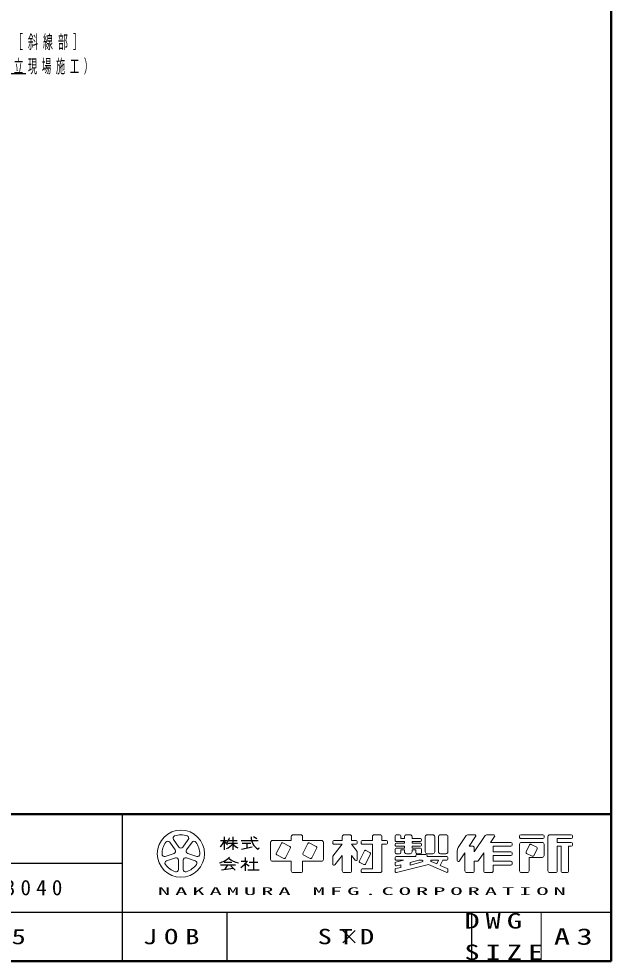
# Model space of a CAD drawing. Units: millimetres on the paper, enlarged 30 times. Extents: x -11550 to 187, y -62370 to 8010.
# Drawn here: x -2543 to 0, y -26730 to -22688 of the extents above; entities that cross this region are included whole.
import ezdxf

# ---------------------------------------------------------------- set-up
doc = ezdxf.new("R2010")
doc.units = ezdxf.units.MM
doc.header["$LTSCALE"] = 30
doc.layers.add('layer1', color=4, linetype='Continuous', lineweight=25)
doc.styles.add('ＭＳ ゴシック', font='')
doc.styles.get('ＭＳ ゴシック').set_extended_font_data('MS Gothic')

# ---------------------------------------------------------------- blocks, each defined once
blk = doc.blocks.new('x')
at = {"color": 0, "linetype": 'Continuous', "lineweight": -2}
for p, q in [((-0.884, -0.884), (0.884, 0.884)), ((0.884, -0.884), (-0.884, 0.884))]:
    blk.add_line(p, q, dxfattribs=at)

msp = doc.modelspace()

# ---------------------------------------------------------------- linework, layer by layer
at = {"layer": 'layer1', "color": 7, "lineweight": 50}
for p, q in [((0, -26730), (0, -18720)), ((-11550, -26100), (0, -26100)), ((-11550, -26730), (0, -26730))]:
    msp.add_line(p, q, dxfattribs=at)
at = {"layer": 'layer1'}
for p, q in [((-3071.25, -22923.1), (-2512.81, -22923.1)), ((-1677.03, -26212.4), (-1648.68, -26212.4)), ((-1660.83, -26196.2), (-1660.83, -26252.9)), ((-1647.46, -26224.55), (-1604.13, -26224.55)), ((-1643.06, -26212.4), (-1605.75, -26212.4)), ((-1624.38, -26196.2), (-1624.38, -26252.9)), ((-1587.93, -26212.4), (-1515.03, -26212.4)), ((-1583.88, -26224.55), (-1547.43, -26224.55)), ((-1563.63, -26224.55), (-1563.63, -26244.8)), ((-1521.56, -26205.99), (-1534.79, -26197.17)), ((-1586.66, -26249.41), (-1540.6, -26240.19)), ((-1660.83, -26305.55), (-1628.43, -26305.55)), ((-1587.93, -26301.5), (-1561.54, -26301.5)), ((-1571.73, -26285.3), (-1571.73, -26301.5)), ((-1570.21, -26311.19), (-1553.88, -26320.61)), ((-1553.5, -26305.55), (-1517.05, -26305.55)), ((-1535.28, -26285.3), (-1535.28, -26337.95)), ((-1677.03, -26316.49), (-1612.23, -26316.49)), ((-1672.95, -26337.98), (-1623.38, -26330.89)), ((-1646.98, -26316.49), (-1658.66, -26335.93)), ((-1632.48, -26321.79), (-1614.3, -26339.98)), ((-1571.73, -26312.7), (-1571.73, -26342)), ((-1559.58, -26337.95), (-1510.98, -26337.95))]:
    msp.add_line(p, q, dxfattribs=at)
at = {"layer": 'layer1', "color": 6}
for p, q in [((-2100, -26100), (-2100, -26730)), ((-5625, -26310), (-2100, -26310)), ((-7275, -26520), (0, -26520)), ((-600, -26520), (-600, -26730))]:
    msp.add_line(p, q, dxfattribs=at)
at = {"layer": 'layer1', "lineweight": 13}
for p, q in [((-1365.18, -26188.1), (-1332.78, -26188.1)), ((-1146.48, -26188.1), (-1122.18, -26188.1)), ((-1016.88, -26188.1), (-992.58, -26188.1)), ((-922.92, -26188.1), (-908.34, -26188.1)), ((-862.98, -26188.1), (-879.18, -26188.1)), ((-790.08, -26188.1), (-765.78, -26188.1)), ((-733.38, -26188.1), (-709.08, -26188.1)), ((-615.64, -26188.1), (-585.86, -26188.1)), ((-534.64, -26188.1), (-504.86, -26188.1)), ((-388.32, -26188.1), (-292.74, -26188.1)), ((-263.58, -26188.1), (-171.24, -26188.1)), ((-1871.7, -26252.5), (-1895.24, -26220.1)), ((-1878.86, -26208.2), (-1855.32, -26240.6)), ((-1838.94, -26240.6), (-1815.4, -26208.2)), ((-1799.02, -26220.1), (-1822.56, -26252.5)), ((-1462.38, -26220.5), (-1462.38, -26293.4)), ((-1454.28, -26212.4), (-1373.28, -26212.4)), ((-1415.95, -26224.85), (-1437.53, -26267.99)), ((-1379.25, -26237.77), (-1409.43, -26222.67)), ((-1373.28, -26196.2), (-1373.28, -26212.4)), ((-1324.68, -26196.2), (-1324.68, -26212.4)), ((-1324.68, -26212.4), (-1243.68, -26212.4)), ((-1302.55, -26224.85), (-1324.13, -26267.99)), ((-1265.85, -26237.77), (-1296.03, -26222.67)), ((-1235.58, -26220.5), (-1235.58, -26293.4)), ((-1195.08, -26217.26), (-1195.08, -26223.74)), ((-1154.58, -26228.6), (-1195.08, -26279.23)), ((-1190.22, -26212.4), (-1154.58, -26212.4)), ((-1190.22, -26228.6), (-1154.58, -26228.6)), ((-1154.58, -26196.2), (-1154.58, -26212.4)), ((-1114.08, -26196.2), (-1114.08, -26212.4)), ((-1114.08, -26212.4), (-1094.64, -26212.4)), ((-1114.08, -26228.6), (-1094.64, -26228.6)), ((-1114.08, -26228.6), (-1089.78, -26258.98)), ((-1089.78, -26217.26), (-1089.78, -26223.74)), ((-1073.58, -26217.26), (-1073.58, -26223.74)), ((-1068.72, -26212.4), (-1024.98, -26212.4)), ((-1068.72, -26228.6), (-1024.98, -26228.6)), ((-1024.98, -26196.2), (-1024.98, -26212.4)), ((-1024.98, -26228.6), (-1024.98, -26333.9)), ((-984.48, -26196.2), (-984.48, -26212.4)), ((-984.48, -26212.4), (-965.04, -26212.4)), ((-984.48, -26228.6), (-965.04, -26228.6)), ((-984.48, -26228.6), (-984.48, -26342)), ((-960.18, -26217.26), (-960.18, -26223.74)), ((-927.78, -26192.96), (-927.78, -26211.59)), ((-927.78, -26229.41), (-927.78, -26231.84)), ((-922.92, -26216.45), (-887.28, -26216.45)), ((-922.92, -26224.55), (-887.28, -26224.55)), ((-903.48, -26192.96), (-903.48, -26204.3)), ((-903.48, -26204.3), (-887.28, -26204.3)), ((-887.28, -26196.2), (-887.28, -26204.3)), ((-887.28, -26216.45), (-887.28, -26224.55)), ((-854.88, -26196.2), (-854.88, -26204.3)), ((-854.88, -26204.3), (-819.24, -26204.3)), ((-854.88, -26216.45), (-854.88, -26224.55)), ((-854.88, -26216.45), (-819.24, -26216.45)), ((-854.88, -26224.55), (-819.24, -26224.55)), ((-814.38, -26209.16), (-814.38, -26211.59)), ((-814.38, -26229.41), (-814.38, -26231.84)), ((-798.18, -26196.2), (-798.18, -26261)), ((-757.68, -26196.2), (-757.68, -26261)), ((-741.48, -26196.2), (-741.48, -26261)), ((-700.98, -26196.2), (-700.98, -26261)), ((-656.4, -26242.73), (-622.38, -26191.71)), ((-609.18, -26236.7), (-581.82, -26195.66)), ((-587.58, -26261), (-541.38, -26191.71)), ((-517.38, -26220.5), (-500.82, -26195.66)), ((-517.38, -26220.5), (-430.44, -26220.5)), ((-425.58, -26225.36), (-425.58, -26231.84)), ((-393.18, -26192.96), (-393.18, -26199.44)), ((-393.18, -26228.6), (-393.18, -26342)), ((-388.32, -26204.3), (-292.74, -26204.3)), ((-385.08, -26220.5), (-295.98, -26220.5)), ((-343.47, -26229.15), (-319.77, -26241.01)), ((-287.88, -26192.96), (-287.88, -26199.44)), ((-287.88, -26228.6), (-287.88, -26277.2)), ((-271.68, -26196.2), (-271.68, -26342)), ((-231.18, -26204.3), (-171.24, -26204.3)), ((-231.18, -26204.3), (-231.18, -26220.5)), ((-231.18, -26220.5), (-171.24, -26220.5)), ((-166.38, -26192.96), (-166.38, -26199.44)), ((-166.38, -26225.36), (-166.38, -26231.84)), ((-1914.85, -26280.46), (-1876.77, -26268.08)), ((-1817.49, -26268.08), (-1779.4, -26280.46)), ((-1398.65, -26287.43), (-1377.07, -26244.29)), ((-1285.25, -26287.43), (-1263.67, -26244.29)), ((-1089.78, -26258.98), (-1089.78, -26293.72)), ((-1059.55, -26257.25), (-1081.13, -26300.39)), ((-1033.63, -26270.21), (-1055.21, -26313.35)), ((-1053.03, -26255.07), (-1035.81, -26263.69)), ((-927.78, -26249.66), (-927.78, -26264.24)), ((-922.92, -26236.7), (-887.28, -26236.7)), ((-922.92, -26244.8), (-887.28, -26244.8)), ((-922.92, -26269.1), (-908.34, -26269.1)), ((-903.48, -26252.9), (-903.48, -26264.24)), ((-903.48, -26252.9), (-887.28, -26252.9)), ((-887.28, -26236.7), (-887.28, -26244.8)), ((-887.28, -26252.9), (-887.28, -26261)), ((-879.18, -26269.1), (-862.98, -26269.1)), ((-854.88, -26236.7), (-854.88, -26244.8)), ((-854.88, -26236.7), (-819.24, -26236.7)), ((-854.88, -26244.8), (-819.24, -26244.8)), ((-854.88, -26252.9), (-838.68, -26252.9)), ((-854.88, -26252.9), (-854.88, -26261)), ((-838.68, -26252.9), (-838.68, -26264.24)), ((-833.82, -26269.1), (-819.24, -26269.1)), ((-814.38, -26249.66), (-814.38, -26264.24)), ((-790.08, -26269.1), (-765.78, -26269.1)), ((-733.38, -26269.1), (-709.08, -26269.1)), ((-660.48, -26256.21), (-660.48, -26297.6)), ((-651.58, -26300.3), (-628.08, -26265.05)), ((-628.08, -26265.05), (-628.08, -26342)), ((-609.18, -26236.7), (-595.68, -26236.7)), ((-587.58, -26244.8), (-587.58, -26261)), ((-568.97, -26297.89), (-547.08, -26265.05)), ((-547.08, -26265.05), (-547.08, -26342)), ((-506.58, -26236.7), (-506.58, -26261)), ((-506.58, -26236.7), (-430.44, -26236.7)), ((-506.58, -26261), (-430.44, -26261)), ((-425.58, -26265.86), (-425.58, -26272.34)), ((-349.99, -26231.33), (-365.09, -26261.51)), ((-362.91, -26268.03), (-339.21, -26279.89)), ((-317.59, -26247.53), (-332.69, -26277.71)), ((-231.18, -26236.7), (-231.18, -26342)), ((-231.18, -26236.7), (-214.98, -26236.7)), ((-214.98, -26236.7), (-214.98, -26342)), ((-182.58, -26236.7), (-182.58, -26342)), ((-182.58, -26236.7), (-171.24, -26236.7)), ((-1870.51, -26287.34), (-1908.6, -26299.72)), ((-1857.25, -26337.02), (-1857.25, -26296.97)), ((-1837, -26296.97), (-1837, -26337.02)), ((-1785.66, -26299.72), (-1823.75, -26287.34)), ((-1454.28, -26301.5), (-1373.28, -26301.5)), ((-1435.35, -26274.51), (-1405.17, -26289.61)), ((-1373.28, -26301.5), (-1373.28, -26342)), ((-1324.68, -26301.5), (-1324.68, -26342)), ((-1324.68, -26301.5), (-1243.68, -26301.5)), ((-1321.95, -26274.51), (-1291.77, -26289.61)), ((-1195.08, -26279.23), (-1195.08, -26313.97)), ((-1154.58, -26277.2), (-1186.42, -26317.01)), ((-1154.58, -26277.2), (-1154.58, -26342)), ((-1114.08, -26277.2), (-1114.08, -26342)), ((-1114.08, -26277.2), (-1098.43, -26296.76)), ((-1078.95, -26306.91), (-1061.73, -26315.53)), ((-927.78, -26286.11), (-927.78, -26292.59)), ((-927.78, -26310.14), (-927.78, -26316.82)), ((-892.19, -26297.45), (-924.1, -26305.43)), ((-922.92, -26281.25), (-838.68, -26281.25)), ((-922.92, -26297.45), (-892.19, -26297.45)), ((-825.4, -26297.45), (-862.98, -26306.85)), ((-810.7, -26304.63), (-862.98, -26317.7)), ((-862.98, -26306.85), (-862.98, -26317.7)), ((-838.68, -26278.01), (-838.68, -26281.25)), ((-833.82, -26273.15), (-794.94, -26273.15)), ((-825.4, -26297.45), (-811.59, -26297.45)), ((-790.08, -26278.01), (-790.08, -26281.25)), ((-790.08, -26281.25), (-705.84, -26281.25)), ((-773.14, -26302.1), (-749.05, -26312.81)), ((-772.15, -26297.45), (-741.37, -26297.45)), ((-749.05, -26312.81), (-741.37, -26297.45)), ((-734.23, -26319.4), (-723.25, -26297.45)), ((-723.25, -26297.45), (-705.84, -26297.45)), ((-700.98, -26286.11), (-700.98, -26292.59)), ((-587.58, -26301.5), (-587.58, -26342)), ((-587.58, -26301.5), (-575.71, -26301.5)), ((-506.58, -26277.2), (-430.44, -26277.2)), ((-506.58, -26277.2), (-506.58, -26301.5)), ((-506.58, -26301.5), (-430.44, -26301.5)), ((-425.58, -26306.36), (-425.58, -26312.84)), ((-352.68, -26285.3), (-295.98, -26285.3)), ((-352.68, -26285.3), (-352.68, -26342)), ((-1365.18, -26350.1), (-1332.78, -26350.1)), ((-1146.48, -26350.1), (-1122.18, -26350.1)), ((-1073.58, -26338.76), (-1073.58, -26345.24)), ((-1068.72, -26333.9), (-1024.98, -26333.9)), ((-1068.72, -26350.1), (-992.58, -26350.1)), ((-927.78, -26337.7), (-927.78, -26344.37)), ((-903.48, -26327.83), (-924.1, -26332.98)), ((-784.5, -26314.78), (-921.74, -26349.09)), ((-903.48, -26316.97), (-921.74, -26321.54)), ((-903.48, -26316.97), (-903.48, -26327.83)), ((-784.5, -26314.78), (-707.81, -26348.86)), ((-734.23, -26319.4), (-703.87, -26332.89)), ((-700.98, -26337.33), (-700.98, -26344.42)), ((-619.98, -26350.1), (-595.68, -26350.1)), ((-538.98, -26350.1), (-514.68, -26350.1)), ((-506.58, -26317.7), (-430.44, -26317.7)), ((-506.58, -26317.7), (-506.58, -26342)), ((-385.08, -26350.1), (-360.78, -26350.1)), ((-263.58, -26350.1), (-239.28, -26350.1)), ((-206.88, -26350.1), (-190.68, -26350.1))]:
    msp.add_line(p, q, dxfattribs=at)
at = {"layer": 'layer1', "color": 7}
msp.add_line((-1650, -26520), (-1650, -26730), dxfattribs=at)
at = {"layer": 'layer1', "color": 7, "lineweight": 13}
msp.add_line((-300, -26520), (-300, -26730), dxfattribs=at)
at = {"layer": 'layer1', "lineweight": 13}
msp.add_circle((-1847.13, -26269.1), 101.25, dxfattribs=at)
for centre, radius, start, end in [((-1847.13, -26269.1), 81, 70.60155, 109.39847), ((-1365.18, -26196.2), 8.1, 89.99998, 179.99996), ((-1332.78, -26196.2), 8.1, 0, 89.99998), ((-1146.48, -26196.2), 8.1, 89.99998, 179.99996), ((-1122.18, -26196.2), 8.1, 0, 89.99998), ((-1016.88, -26196.2), 8.1, 89.99998, 179.99996), ((-992.58, -26196.2), 8.1, 0, 89.99998), ((-922.92, -26192.96), 4.86, 89.99998, 179.99996), ((-908.34, -26192.96), 4.86, 0, 89.99998), ((-879.18, -26196.2), 8.1, 89.99998, 179.99996), ((-862.98, -26196.2), 8.1, 0, 89.99998), ((-790.08, -26196.2), 8.1, 89.99998, 179.99996), ((-765.78, -26196.2), 8.1, 0, 89.99998), ((-733.38, -26196.2), 8.1, 89.99998, 179.99996), ((-709.08, -26196.2), 8.1, 0, 89.99998), ((-615.64, -26196.2), 8.1, 89.99998, 146.30984), ((-585.86, -26192.96), 4.86, 326.31015, 89.99998), ((-534.64, -26196.2), 8.1, 89.99998, 146.3098), ((-504.86, -26192.96), 4.86, 326.31003, 89.99998), ((-388.32, -26192.96), 4.86, 89.99998, 179.99996), ((-292.74, -26192.96), 4.86, 0, 89.99998), ((-263.58, -26196.2), 8.1, 89.99998, 179.99996), ((-171.24, -26192.96), 4.86, 0, 89.99998), ((-1847.13, -26269.1), 81, 142.60154, 181.39846), ((-1903.43, -26226.05), 10.12, 35.99999, 142.60154), ((-1870.67, -26202.25), 10.12, 109.39847, 215.99997), ((-1823.59, -26202.25), 10.12, 324, 70.60155), ((-1790.82, -26226.05), 10.12, 37.39846, 143.99995), ((-1847.13, -26269.1), 81, 358.60155, 37.39847), ((-1454.28, -26220.5), 8.1, 89.99998, 179.99996), ((-1411.61, -26227.02), 4.86, 63.43492, 153.435), ((-1298.21, -26227.02), 4.86, 63.43492, 153.435), ((-1243.68, -26220.5), 8.1, 0, 89.99998), ((-1190.22, -26217.26), 4.86, 89.99998, 179.99996), ((-1190.22, -26223.74), 4.86, 179.99998, 270.00002), ((-1094.64, -26217.26), 4.86, 0, 89.99998), ((-1094.64, -26223.74), 4.86, 270.00002, 0), ((-1068.72, -26217.26), 4.86, 89.99998, 179.99996), ((-1068.72, -26223.74), 4.86, 179.99998, 270.00002), ((-965.04, -26217.26), 4.86, 0, 89.99998), ((-965.04, -26223.74), 4.86, 270.00002, 0), ((-922.92, -26211.59), 4.86, 179.99998, 270.00002), ((-922.92, -26229.41), 4.86, 89.99998, 179.99996), ((-819.24, -26209.16), 4.86, 0, 89.99998), ((-819.24, -26211.59), 4.86, 270.00002, 0), ((-819.24, -26229.41), 4.86, 0, 89.99998), ((-430.44, -26225.36), 4.86, 0, 89.99998), ((-388.32, -26199.44), 4.86, 179.99998, 270.00002), ((-385.08, -26228.6), 8.1, 89.99998, 179.99996), ((-345.65, -26233.5), 4.86, 63.43447, 153.43474), ((-295.98, -26228.6), 8.1, 0, 89.99998), ((-292.74, -26199.44), 4.86, 270.00002, 0), ((-171.24, -26199.44), 4.86, 270.00002, 0), ((-171.24, -26225.36), 4.86, 0, 89.99998), ((-1917.98, -26270.83), 10.12, 181.39848, 287.99997), ((-1879.89, -26258.45), 10.12, 287.99998, 35.99999), ((-1847.13, -26234.65), 10.12, 215.99998, 324), ((-1814.36, -26258.45), 10.12, 143.99996, 251.99999), ((-1776.28, -26270.83), 10.12, 252.00001, 358.60156), ((-1433.18, -26270.17), 4.86, 153.43495, 243.43485), ((-1381.42, -26242.11), 4.86, 333.4349, 63.43487), ((-1319.78, -26270.17), 4.86, 153.43495, 243.43485), ((-1268.02, -26242.11), 4.86, 333.4349, 63.43487), ((-1055.21, -26259.42), 4.86, 63.43487, 153.43498), ((-1037.98, -26268.03), 4.86, 333.43492, 63.43493), ((-922.92, -26231.84), 4.86, 179.99998, 270.00002), ((-922.92, -26249.66), 4.86, 89.99998, 179.99996), ((-922.92, -26264.24), 4.86, 179.99998, 270.00002), ((-908.34, -26264.24), 4.86, 270.00002, 0), ((-879.18, -26261), 8.1, 179.99998, 270.00002), ((-862.98, -26261), 8.1, 270.00002, 0), ((-833.82, -26264.24), 4.86, 179.99998, 270.00002), ((-819.24, -26231.84), 4.86, 270.00002, 0), ((-819.24, -26249.66), 4.86, 0, 89.99998), ((-819.24, -26264.24), 4.86, 270.00002, 0), ((-790.08, -26261), 8.1, 179.99998, 270.00002), ((-765.78, -26261), 8.1, 270.00002, 0), ((-733.38, -26261), 8.1, 179.99998, 270.00002), ((-709.08, -26261), 8.1, 270.00002, 0), ((-636.18, -26256.21), 24.3, 146.30999, 179.99996), ((-595.68, -26244.8), 8.1, 0, 89.99998), ((-430.44, -26231.84), 4.86, 270.00002, 0), ((-430.44, -26265.86), 4.86, 0, 89.99998), ((-360.74, -26263.69), 4.86, 153.43517, 243.43529), ((-321.94, -26245.35), 4.86, 333.43483, 63.43447), ((-171.24, -26231.84), 4.86, 270.00002, 0), ((-1905.47, -26309.35), 10.12, 107.99999, 214.60154), ((-1867.38, -26296.97), 10.12, 359.99997, 107.99999), ((-1826.88, -26296.97), 10.12, 71.99997, 179.99999), ((-1788.79, -26309.35), 10.12, 325.39847, 71.99996), ((-1454.28, -26293.4), 8.1, 179.99998, 270.00002), ((-1402.99, -26285.26), 4.86, 243.43498, 333.43496), ((-1289.59, -26285.26), 4.86, 243.43498, 333.43496), ((-1243.68, -26293.4), 8.1, 270.00002, 0), ((-1094.64, -26293.72), 4.86, 218.65962, 0), ((-1076.78, -26302.57), 4.86, 153.43487, 243.4348), ((-922.92, -26286.11), 4.86, 89.99998, 179.99996), ((-922.92, -26292.59), 4.86, 179.99998, 270.00002), ((-922.92, -26310.14), 4.86, 104.03614, 179.99996), ((-833.82, -26278.01), 4.86, 89.99998, 179.99996), ((-811.59, -26301.1), 3.65, 284.0365, 89.99998), ((-794.94, -26278.01), 4.86, 0, 89.99998), ((-772.15, -26299.88), 2.43, 89.99998, 246.03817), ((-705.84, -26286.11), 4.86, 0, 89.99998), ((-705.84, -26292.59), 4.86, 270.00002, 0), ((-655.62, -26297.6), 4.86, 179.99998, 326.30997), ((-575.71, -26293.4), 8.1, 270.00002, 326.31002), ((-430.44, -26272.34), 4.86, 270.00002, 0), ((-430.44, -26306.36), 4.86, 0, 89.99998), ((-337.03, -26275.54), 4.86, 243.43534, 333.4349), ((-295.98, -26277.2), 8.1, 270.00002, 0), ((-1847.13, -26269.1), 81, 214.60156, 253.39848), ((-1867.38, -26337.02), 10.12, 253.39847, 359.99997), ((-1826.88, -26337.02), 10.12, 179.99999, 286.60154), ((-1847.13, -26269.1), 81, 286.60155, 325.39847), ((-1365.18, -26342), 8.1, 179.99998, 270.00002), ((-1332.78, -26342), 8.1, 270.00002, 0), ((-1190.22, -26313.97), 4.86, 179.99998, 321.34037), ((-1146.48, -26342), 8.1, 179.99998, 270.00002), ((-1122.18, -26342), 8.1, 270.00002, 0), ((-1068.72, -26338.76), 4.86, 89.99998, 179.99996), ((-1068.72, -26345.24), 4.86, 179.99998, 270.00002), ((-1059.55, -26311.18), 4.86, 243.43487, 333.43498), ((-992.58, -26342), 8.1, 270.00002, 0), ((-922.92, -26316.82), 4.86, 179.99998, 284.03612), ((-922.92, -26337.7), 4.86, 104.03614, 179.99996), ((-922.92, -26344.37), 4.86, 179.99998, 284.03612), ((-705.84, -26344.42), 4.86, 246.03699, 0), ((-705.84, -26337.33), 4.86, 0, 66.03701), ((-619.98, -26342), 8.1, 179.99998, 270.00002), ((-595.68, -26342), 8.1, 270.00002, 0), ((-538.98, -26342), 8.1, 179.99998, 270.00002), ((-514.68, -26342), 8.1, 270.00002, 0), ((-430.44, -26312.84), 4.86, 270.00002, 0), ((-385.08, -26342), 8.1, 179.99998, 270.00002), ((-360.78, -26342), 8.1, 270.00002, 0), ((-263.58, -26342), 8.1, 179.99998, 270.00002), ((-239.28, -26342), 8.1, 270.00002, 0), ((-206.88, -26342), 8.1, 179.99998, 270.00002), ((-190.68, -26342), 8.1, 270.00002, 0)]:
    msp.add_arc(centre, radius, start, end, dxfattribs=at)
at = {"layer": 'layer1'}
for centre, radius, start, end in [((-1723.98, -26187.48), 68.54, 311.36185, 337.13638), ((-1601.5, -26177.18), 70.35, 212.50346, 230.00631), ((-1691.21, -26165.45), 91.02, 295.86917, 317.23866), ((-1680.07, -26188.59), 44.01, 313.72108, 343.54317), ((-1557.55, -26165.45), 91.02, 222.76131, 240.10806), ((-1486.89, -26199.17), 58.59, 177.09472, 240.51891), ((-1546.19, -26225.86), 38.98, 321.42112, 334.8249), ((-1706.94, -26212.3), 99.61, 285.11261, 313.40619), ((-1583.1, -26214.19), 95.76, 231.17281, 259.75506), ((-1669.8, -26213.22), 139.7, 304.87257, 320.80411)]:
    msp.add_arc(centre, radius, start, end, dxfattribs=at)

# ---------------------------------------------------------------- block references
at = {"layer": 'layer1', "color": 7, "xscale": 30, "yscale": 30}
msp.add_blockref('x', (-1125, -26625), dxfattribs=at)

# ---------------------------------------------------------------- texts
at = {"layer": 'layer1', "color": 2, "char_height": 57.18, "attachment_point": 7, "style": 'ＭＳ ゴシック'}
for s, insert in [('\\T1.5;\\W0.55;コンクリート根巻［斜線部］', (-3082.89, -22822.3)), ('\\T1.5;\\W0.5;（本体設置後型枠組立現場施工）', (-3104.31, -22927.3))]:
    msp.add_mtext(s, dxfattribs=dict(at, insert=insert))
at = {"layer": 'layer1', "color": 7, "char_height": 65.98, "attachment_point": 4, "style": 'ＭＳ ゴシック'}
for s, insert in [('\\T1.5;ＮＣＷ03Ｓ-3040', (-3345, -26415)), ('\\T1.5;\\W1.35;23.04.05', (-3210, -26625)), ('\\T1.5;\\W1.35;STD', (-1260, -26625))]:
    msp.add_mtext(s, dxfattribs=dict(at, insert=insert))
at = {"layer": 'layer1', "attachment_point": 4, "style": 'ＭＳ ゴシック'}
for s, insert, char_height in [('\\T1.4;\\W2.35;NAKAMURA\\~MFG.CORPORATION', (-1945.66, -26430), 32.99), ('\\T1.4;\\W1.45;DWG', (-630, -26557.5), 65.98), ('\\T1.5;\\W1.35;JOB', (-2010, -26625), 65.98), ('\\T1.4;\\W1.45;A3', (-246, -26625), 70.38), ('\\T1.4;\\W1.45;SIZE', (-630, -26692.5), 65.98)]:
    msp.add_mtext(s, dxfattribs=dict(at, insert=insert, char_height=char_height))

doc.saveas('drawing.dxf')
